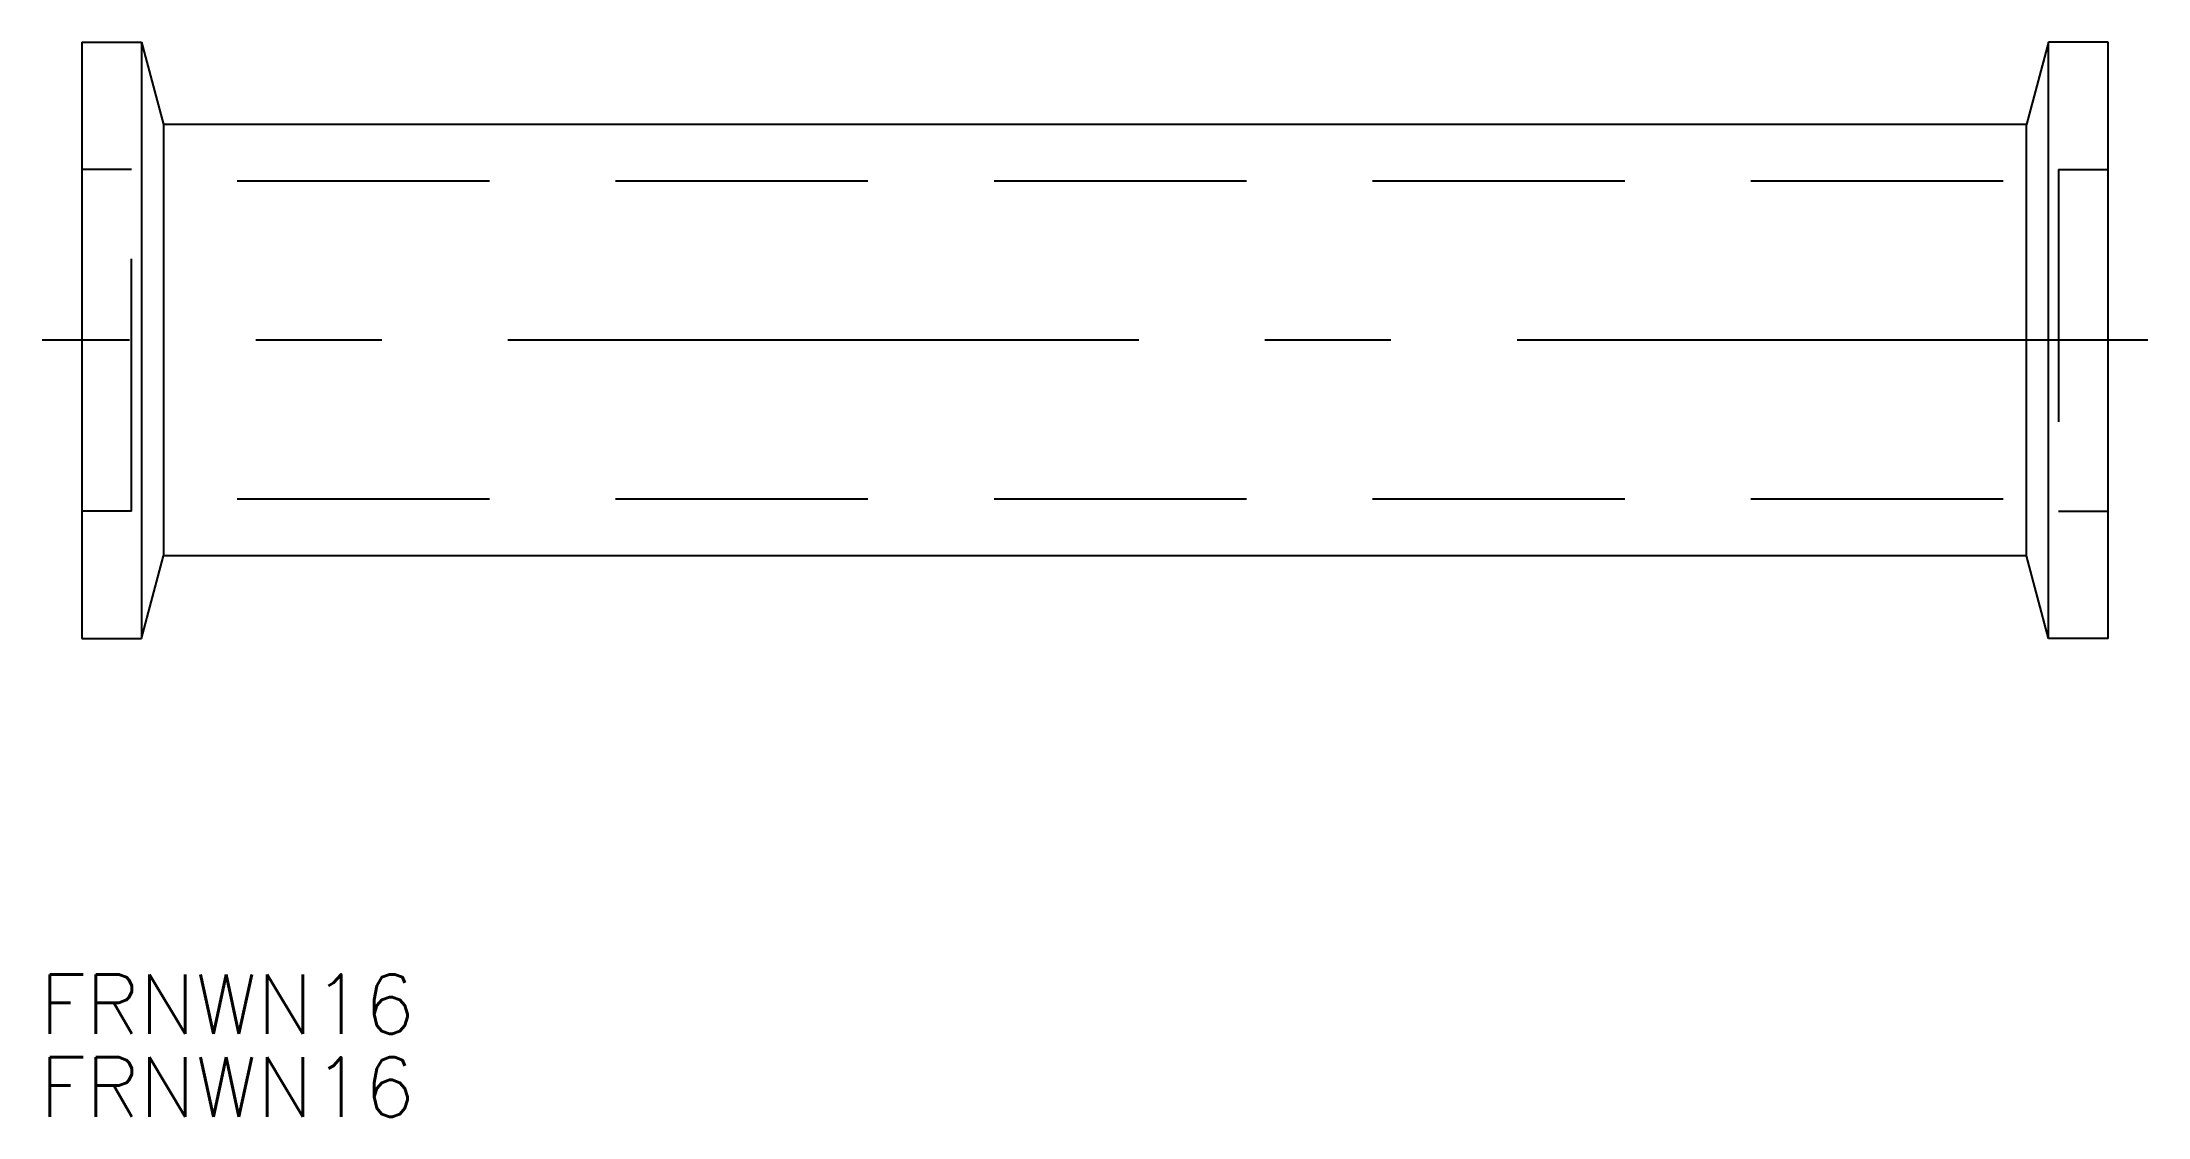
# Model space of a CAD drawing. Extents: x -2 to 104, y -39 to 15.
import ezdxf

# ---------------------------------------------------------------- set-up
doc = ezdxf.new("R2010")
doc.units = 0
doc.linetypes.add('CENTER', pattern=[50.8, 31.75, -6.35, 6.35, -6.35])
doc.linetypes.add('DASHED', pattern=[19.05, 12.7, -6.35])
doc.layers.get('0').update_dxf_attribs({"linetype": 'CONTINUOUS'})
doc.layers.add('CENTER', color=1, linetype='CENTER')
doc.styles.get("Standard").update_dxf_attribs({"font": 'txt.shx', "height": 3, "bigfont": 'bigfont.shx'})

msp = doc.modelspace()

# ---------------------------------------------------------------- linework, layer by layer
at = {"color": 7, "linetype": 'CONTINUOUS'}
for p, q in [((0, 15), (3, 15)), ((0, 15), (0, -15)), ((3, 15), (4.11, 10.85)), ((3, 15), (3, -15)), ((99, 15), (97.89, 10.85)), ((102, 15), (99, 15)), ((99, -15), (99, 15)), ((102, -15), (102, 15)), ((97.89, 10.85), (4.11, 10.85)), ((4.11, 10.85), (4.11, -10.85)), ((97.89, -10.85), (97.89, 10.85)), ((3, -15), (4.11, -10.85)), ((97.89, -10.85), (4.11, -10.85)), ((99, -15), (97.89, -10.85)), ((0, -15), (3, -15)), ((102, -15), (99, -15))]:
    msp.add_line(p, q, dxfattribs=at)
at = {"color": 3, "linetype": 'DASHED'}
for p, q in [((2.5, 8.6), (0, 8.6)), ((2.5, -8.6), (2.5, 8.6)), ((99.5, 8.6), (102, 8.6)), ((99.5, 8.6), (99.5, -8.6)), ((96.72, 8), (2.5, 8)), ((96.72, -8), (2.5, -8)), ((2.5, -8.6), (0, -8.6)), ((99.5, -8.6), (102, -8.6))]:
    msp.add_line(p, q, dxfattribs=at)
at = {"layer": 'CENTER', "color": 1, "linetype": 'CENTER'}
msp.add_line((104, 0), (-2, 0), dxfattribs=at)

# ---------------------------------------------------------------- texts
at = {"color": 7, "linetype": 'CONTINUOUS'}
for p in [(-2.12, -34.9), (-2.12, -39.07)]:
    msp.add_text('FRNWN16', height=3, dxfattribs=at).set_placement(p)

doc.saveas('drawing.dxf')
